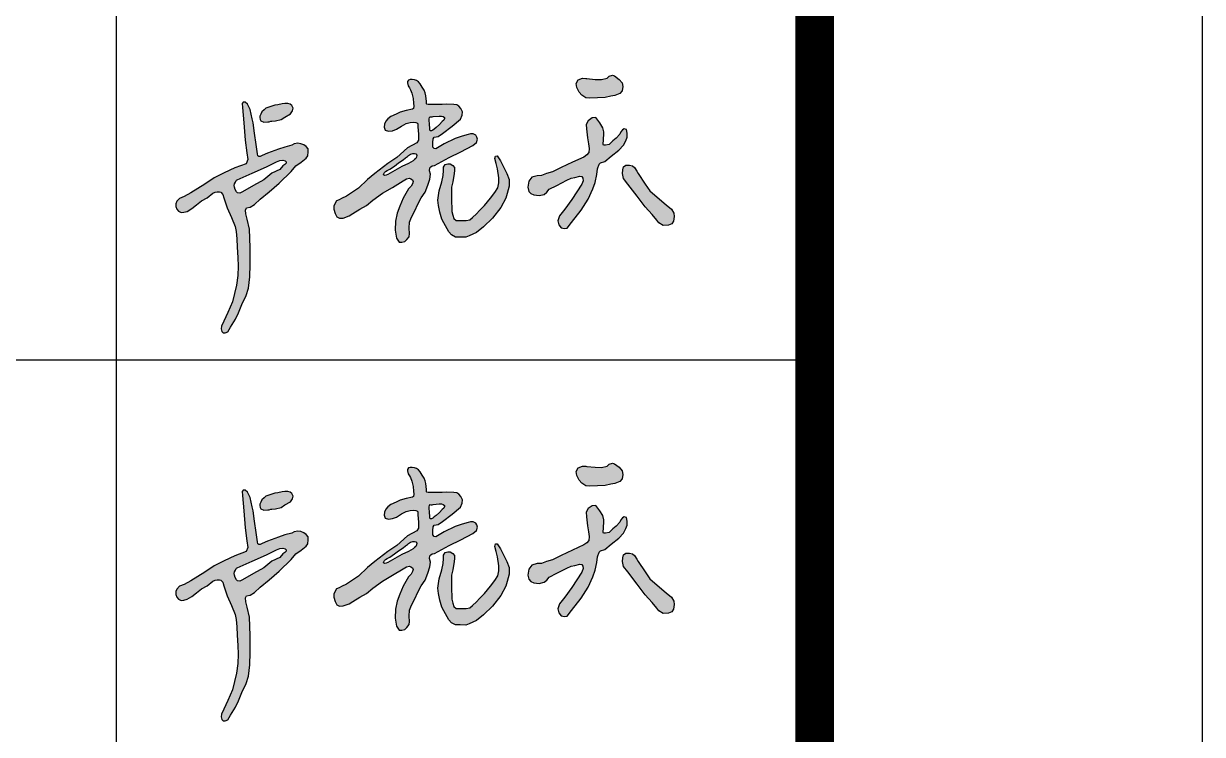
# Model space of a CAD drawing. Extents: x 8844666 to 9156203, y 1662182 to 2655606.
# Drawn here: x 9026963 to 9030003, y 1746193 to 1748025 of the extents above; entities that cross this region are included whole.
import ezdxf

# ---------------------------------------------------------------- set-up
doc = ezdxf.new("R2010")
doc.units = 0
doc.header["$LTSCALE"] = 1000
doc.header["$MEASUREMENT"] = 0
doc.layers.get('0').update_dxf_attribs({"linetype": 'CONTINUOUS'})
doc.layers.add('PP-PM-TK', color=7, linetype='CONTINUOUS')
doc.layers.add('PUB_TITLE', color=4, linetype='CONTINUOUS')

# ---------------------------------------------------------------- blocks, each defined once
blk = doc.blocks.new('A1-TK')
h = blk.add_hatch(color=7)
h.paths.add_polyline_path([(9150398.8, 1816114.6), (9150404.3, 1816122.2), (9150405.7, 1816129), (9150402.8, 1816135.9), (9150398, 1816139), (9150391.8, 1816141.3), (9150384.4, 1816140.8), (9150377.9, 1816139.9), (9150366.6, 1816137.7), (9150358.7, 1816136.3), (9150346, 1816132.4), (9150335, 1816128.5), (9150330.7, 1816124.7), (9150325.1, 1816119.4), (9150322.4, 1816113.8), (9150320, 1816108.4), (9150319.9, 1816105), (9150321.2, 1816099.8), (9150322.9, 1816096), (9150330.4, 1816092.8), (9150340.3, 1816093.8), (9150344.2, 1816094), (9150348.7, 1816095), (9150351, 1816095.1), (9150360.3, 1816096), (9150374.7, 1816099.9), (9150384.4, 1816106.1)], flags=17)
h.paths.add_polyline_path([(9150310.4, 1816035.3), (9150306.3, 1816064.3), (9150302.5, 1816090.9), (9150300.4, 1816101.6), (9150295, 1816125.2), (9150288.2, 1816139), (9150281.7, 1816144.7), (9150277.1, 1816144.7), (9150274.7, 1816141.1), (9150275, 1816130.7), (9150278.6, 1816091.3), (9150282, 1816046.8), (9150286.8, 1816013.4), (9150288.9, 1815996.3), (9150285.1, 1815985.8), (9150255.5, 1815975.2), (9150227.9, 1815962.2), (9150202.2, 1815949.2), (9150178.3, 1815932.8), (9150141.8, 1815910.3), (9150124.7, 1815901.5), (9150112.5, 1815896.5), (9150106, 1815889.5), (9150103.1, 1815882.7), (9150103.6, 1815875.4), (9150106.2, 1815868.4), (9150110.3, 1815863.6), (9150117.2, 1815860.2), (9150124.3, 1815860.7), (9150132.5, 1815863), (9150144.3, 1815869.9), (9150156.6, 1815880), (9150169.9, 1815889.8), (9150184.4, 1815897.7), (9150199, 1815909.6), (9150204.6, 1815912), (9150209.7, 1815913.6), (9150216.1, 1815913.6), (9150219.7, 1815912), (9150224.1, 1815906.8), (9150226.9, 1815897.9), (9150236, 1815871.6), (9150246.9, 1815846.9), (9150256.3, 1815823.8), (9150258.7, 1815810.8), (9150260.2, 1815791.7), (9150261.6, 1815770.6), (9150263.5, 1815744.1), (9150263.7, 1815721.9), (9150262.9, 1815697.8), (9150259.4, 1815673), (9150249.4, 1815629.5), (9150237.2, 1815602.6), (9150227.3, 1815580.2), (9150221.2, 1815567.1), (9150220.6, 1815559.9), (9150221.7, 1815553.5), (9150225.7, 1815549.6), (9150230.8, 1815550.1), (9150237, 1815552.6), (9150244.7, 1815564.7), (9150256.9, 1815585.2), (9150265.2, 1815601.4), (9150273.3, 1815622.9), (9150284.3, 1815645.8), (9150291.1, 1815665.2), (9150294.1, 1815693.8), (9150294.7, 1815725.9), (9150295.3, 1815770), (9150293.5, 1815816.7), (9150287, 1815842.9), (9150283.7, 1815856.7), (9150283.1, 1815866.4), (9150285.7, 1815871.7), (9150295.2, 1815874.1), (9150306, 1815880.6), (9150321.1, 1815894.3), (9150343.8, 1815913.3), (9150369.9, 1815935.6), (9150400.8, 1815965.4), (9150413.1, 1815979.9), (9150426.9, 1815989.6), (9150439.3, 1816000), (9150443.3, 1816006.4), (9150444.6, 1816016.4), (9150444.4, 1816024.1), (9150439.8, 1816029.8), (9150433.2, 1816034.3), (9150425.6, 1816037.4), (9150417.7, 1816038.3), (9150408.5, 1816036.9), (9150402, 1816033.7), (9150384.7, 1816028.8), (9150368.1, 1816023.2), (9150340, 1816013.2), (9150326, 1816006.7), (9150320.8, 1816004.4), (9150317.1, 1816004.6), (9150314.6, 1816006), (9150313.9, 1816011.3)])
h.paths.add_polyline_path([(9150321.9, 1815970.5), (9150338.5, 1815978.6), (9150350.5, 1815984.7), (9150362.8, 1815990.9), (9150371.3, 1815994.3), (9150379.3, 1815995.2), (9150385.4, 1815993.4), (9150387.5, 1815990.4), (9150387.9, 1815987.1), (9150384.4, 1815983.9), (9150379.3, 1815980), (9150371.5, 1815971.1), (9150350.8, 1815961.1), (9150330.3, 1815944.2), (9150303.8, 1815929.7), (9150275.3, 1815913.1), (9150268.1, 1815909.7), (9150262.6, 1815910.8), (9150259.8, 1815913.3), (9150256.4, 1815919.2), (9150254.4, 1815925.4), (9150254, 1815929.6), (9150255, 1815934), (9150257, 1815938.5), (9150258.5, 1815942.1), (9150259.5, 1815943.4), (9150261.1, 1815944.3), (9150300.4, 1815961.3)], flags=16)
h.paths.add_polyline_path([(9150842.1, 1816119.2), (9150838.3, 1816128.2), (9150833.1, 1816134.2), (9150827.6, 1816137.2), (9150820, 1816138.7), (9150802.2, 1816139.3), (9150789.9, 1816138.4), (9150769.8, 1816138.7), (9150758.4, 1816138.6), (9150753.9, 1816138.4), (9150750.6, 1816138.9), (9150749.6, 1816140), (9150749.3, 1816142.5), (9150749.3, 1816144.3), (9150749.3, 1816145.8), (9150748.1, 1816161.1), (9150745.9, 1816168.7), (9150743.5, 1816175.3), (9150738.4, 1816183.4), (9150733.2, 1816191.6), (9150728.7, 1816196.9), (9150724, 1816200), (9150718.7, 1816202), (9150712.3, 1816202.7), (9150707.4, 1816202.7), (9150703.3, 1816201.5), (9150700.8, 1816197.8), (9150700.3, 1816193.9), (9150702.5, 1816186.4), (9150705.5, 1816181.4), (9150708.2, 1816176.6), (9150711.7, 1816167.8), (9150715.2, 1816153.6), (9150716, 1816141.6), (9150716.8, 1816134.1), (9150716.1, 1816128.4), (9150713.4, 1816126), (9150696.9, 1816122.7), (9150681.7, 1816118.6), (9150671.4, 1816113.3), (9150658, 1816107.3), (9150650.1, 1816101.6), (9150645.2, 1816095.2), (9150641.7, 1816087.7), (9150640.2, 1816079.6), (9150642.7, 1816071.9), (9150652, 1816069.7), (9150662.1, 1816070.9), (9150672.1, 1816075.1), (9150685, 1816082.9), (9150697.5, 1816089.6), (9150707.5, 1816092), (9150716.2, 1816092.6), (9150722.1, 1816091.9), (9150726.1, 1816090.3), (9150726.9, 1816087.7), (9150727.4, 1816080.6), (9150728.7, 1816062), (9150729.4, 1816052.7), (9150729, 1816046.6), (9150724.9, 1816039.8), (9150700.7, 1816026.5), (9150673.5, 1816001.9), (9150649.6, 1815986.3), (9150616.1, 1815960.5), (9150597.8, 1815944.9), (9150574.3, 1815922.5), (9150543, 1815902.3), (9150530.3, 1815896), (9150524.8, 1815892.8), (9150518, 1815890.2), (9150511, 1815876.9), (9150510.8, 1815868.5), (9150514.3, 1815857), (9150518.7, 1815848.9), (9150525.3, 1815845.4), (9150534.9, 1815845.8), (9150550.3, 1815851), (9150559.3, 1815857.6), (9150578.1, 1815868.5), (9150594.8, 1815878.1), (9150611.7, 1815892), (9150636.1, 1815909.7), (9150661.8, 1815924.8), (9150689.5, 1815941.9), (9150697.7, 1815947), (9150705.4, 1815948.4), (9150709.4, 1815947.1), (9150713.5, 1815944), (9150715.1, 1815939.5), (9150713.7, 1815934.3), (9150710.1, 1815927.9), (9150703.5, 1815921.1), (9150689.9, 1815897.2), (9150681.3, 1815876.6), (9150674.1, 1815858), (9150670, 1815837.7), (9150668.6, 1815814.1), (9150672.1, 1815793.5), (9150678.9, 1815783.8), (9150686.3, 1815783.3), (9150694.2, 1815785.4), (9150698.7, 1815790.3), (9150705.3, 1815797.7), (9150705.4, 1815806), (9150705.3, 1815819.2), (9150706.1, 1815835), (9150711.2, 1815848.1), (9150719.3, 1815864.5), (9150727.1, 1815881.1), (9150736.2, 1815897.7), (9150746.3, 1815912.6), (9150753.3, 1815930.3), (9150758.2, 1815946.3), (9150759.8, 1815958.9), (9150757.5, 1815967.8), (9150758, 1815975.1), (9150760.7, 1815977.6), (9150764.2, 1815980.1), (9150770.3, 1815981), (9150807.9, 1816001.6), (9150838.3, 1816016.6), (9150869.2, 1816032.5), (9150878.4, 1816040.2), (9150881.3, 1816048.9), (9150879.5, 1816054.6), (9150877.2, 1816059.2), (9150870.1, 1816062.6), (9150863, 1816062.6), (9150856.8, 1816061.4), (9150841.4, 1816056.8), (9150823.8, 1816050.9), (9150794.9, 1816036.8), (9150773.7, 1816023.9), (9150769.2, 1816024.9), (9150765.7, 1816028.8), (9150766.3, 1816040.6), (9150767, 1816050.2), (9150769.8, 1816053.9), (9150780.1, 1816056.1), (9150790.7, 1816063.4), (9150816, 1816082.2), (9150837.4, 1816100.3), (9150841.8, 1816110.6)])
h.paths.add_polyline_path([(9150757.6, 1816104.9), (9150759.3, 1816107), (9150761.9, 1816106.9), (9150764.5, 1816106.9), (9150766.7, 1816107.1), (9150782.1, 1816108.7), (9150788.6, 1816108.7), (9150792.6, 1816107.6), (9150795.7, 1816105), (9150796, 1816102.3), (9150794.3, 1816098.1), (9150789.7, 1816094.9), (9150782.8, 1816086.8), (9150774.2, 1816079.2), (9150769.8, 1816075.2), (9150766, 1816071.8), (9150762.6, 1816070.6), (9150759.3, 1816070.4), (9150758.5, 1816072.5), (9150758, 1816075.8), (9150757.3, 1816088.6), (9150756.6, 1816097.2), (9150756.9, 1816101.2)], flags=16)
h.paths.add_polyline_path([(9150718.5, 1816012.1), (9150721.9, 1816011.5), (9150724.5, 1816007.8), (9150724.2, 1816003), (9150722.1, 1815998.8), (9150719, 1815996.3), (9150715.1, 1815992.9), (9150703.4, 1815986.3), (9150686.4, 1815978.3), (9150674.4, 1815971.5), (9150662.1, 1815964.7), (9150650.1, 1815957.9), (9150645.9, 1815955.9), (9150641.6, 1815955.1), (9150639.1, 1815956.9), (9150639.5, 1815959.5), (9150641.4, 1815963.1), (9150643.6, 1815965.7), (9150648.6, 1815968.4), (9150655.1, 1815971.9), (9150667.1, 1815979.8), (9150677.8, 1815988.3), (9150689.3, 1815995.8), (9150695.8, 1816000.6), (9150700.8, 1816004.4), (9150703.4, 1816006.7), (9150708.3, 1816010.2), (9150714.3, 1816012.3)], flags=16)
h.paths.add_polyline_path([(9150815.4, 1815874.1), (9150814.2, 1815885.5), (9150814.1, 1815898.4), (9150813.7, 1815913.2), (9150814, 1815925.3), (9150817.2, 1815939.1), (9150821.3, 1815960.2), (9150822, 1815968), (9150822, 1815976), (9150817.6, 1815981.4), (9150810.5, 1815985.2), (9150808, 1815985.2), (9150804.6, 1815985.3), (9150797.5, 1815983.4), (9150793.8, 1815977.2), (9150793.3, 1815968.1), (9150792.7, 1815955.2), (9150789.6, 1815938.9), (9150782.5, 1815916.2), (9150779.2, 1815891.6), (9150780.3, 1815877.9), (9150784, 1815860.7), (9150789.6, 1815842.9), (9150794.7, 1815833.4), (9150807.6, 1815809.9), (9150813.7, 1815802.4), (9150824.7, 1815796.8), (9150836.3, 1815796.8), (9150850.7, 1815796.4), (9150860.1, 1815800.2), (9150878.3, 1815808.4), (9150896.8, 1815823), (9150919.7, 1815845.2), (9150941.2, 1815873), (9150954.6, 1815897.2), (9150957.8, 1815908.8), (9150962.6, 1815928.1), (9150962.9, 1815945.3), (9150957.2, 1815960.1), (9150945.4, 1815982.9), (9150940.7, 1815993.3), (9150932.1, 1816006.2), (9150927.2, 1816005.6), (9150926.2, 1815999.1), (9150929.7, 1815985.9), (9150932.6, 1815972.9), (9150936.4, 1815949.3), (9150936.5, 1815936.1), (9150933.5, 1815923.6), (9150926.1, 1815911.7), (9150914.6, 1815897.2), (9150899.6, 1815878.3), (9150886.1, 1815865), (9150878.2, 1815856.3), (9150868.2, 1815847), (9150861.4, 1815841.1), (9150851.7, 1815839.4), (9150835.1, 1815839.1), (9150826.1, 1815839.1), (9150820.4, 1815844.3), (9150817.5, 1815852.8), (9150815.4, 1815863)])
h.paths.add_polyline_path([(9151194.8, 1815984.8), (9151198.6, 1815987.8), (9151209.3, 1815991.3), (9151226.2, 1816005.1), (9151245.7, 1816020.9), (9151257.8, 1816033.6), (9151263.9, 1816045.1), (9151266.7, 1816054.2), (9151267.2, 1816064.3), (9151265.2, 1816074.2), (9151259.7, 1816075.5), (9151255.2, 1816072.9), (9151250.6, 1816067.9), (9151248.1, 1816061.7), (9151238.8, 1816051.9), (9151230.4, 1816044.4), (9151220.5, 1816035.5), (9151211.5, 1816033.2), (9151205.9, 1816033.8), (9151204.8, 1816035.9), (9151205.5, 1816041.2), (9151206, 1816043.3), (9151206.6, 1816067.8), (9151204, 1816078.6), (9151196.9, 1816091.3), (9151186.3, 1816104.5), (9151176.5, 1816103.9), (9151166.3, 1816096.7), (9151161.4, 1816087.2), (9151162.4, 1816075.6), (9151165.1, 1816052.2), (9151167.6, 1816036.8), (9151168.7, 1816024.9), (9151168.1, 1816014.8), (9151163.5, 1816008.9), (9151155.6, 1816003), (9151126.2, 1815989.9), (9151097, 1815976), (9151074.5, 1815964.8), (9151059.4, 1815960.1), (9151046, 1815955.5), (9151035, 1815954.9), (9151021.3, 1815950.8), (9151013.4, 1815941.1), (9151010.8, 1815925.5), (9151013.4, 1815914.5), (9151019, 1815908.8), (9151026, 1815905.5), (9151040.6, 1815904), (9151053.1, 1815906.8), (9151060.1, 1815912.2), (9151065.7, 1815919.9), (9151085.7, 1815930), (9151111.3, 1815943.6), (9151122.6, 1815948.6), (9151131.9, 1815950), (9151145, 1815953.4), (9151149.8, 1815952.7), (9151152.9, 1815948.3), (9151153.3, 1815942), (9151150.3, 1815933.2), (9151124.2, 1815893.8), (9151106.7, 1815868.8), (9151092.2, 1815851.4), (9151088.3, 1815838.1), (9151091.1, 1815828.2), (9151096.6, 1815820.7), (9151105.7, 1815818.4), (9151112.5, 1815819.7), (9151123.5, 1815833.9), (9151148.8, 1815865.6), (9151166.5, 1815894.7), (9151178.2, 1815920.7), (9151184.8, 1815937.7), (9151188.6, 1815957.7), (9151191, 1815972.2)])
h.paths.add_polyline_path([(9151255.5, 1816184.8), (9151253.8, 1816194.5), (9151246.6, 1816203.2), (9151234.5, 1816211.9), (9151229.6, 1816213.9), (9151220.7, 1816211.3), (9151215.3, 1816206.3), (9151200.8, 1816203), (9151184.2, 1816203.2), (9151163.3, 1816205.4), (9151160.3, 1816205.8), (9151151.7, 1816206.3), (9151140.9, 1816201.9), (9151135.5, 1816192.4), (9151136.9, 1816182.1), (9151143.4, 1816169.9), (9151150, 1816162.4), (9151160.6, 1816155.8), (9151171.1, 1816154.7), (9151190.2, 1816155.4), (9151210.1, 1816156.4), (9151224.6, 1816160.1), (9151235.6, 1816161.6), (9151247.8, 1816167), (9151254.2, 1816173.6)])
h.paths.add_polyline_path([(9151313.9, 1815933.4), (9151295.5, 1815960.6), (9151291.8, 1815966.4), (9151286.1, 1815976), (9151281.2, 1815980.3), (9151273.3, 1815982.1), (9151263.3, 1815981.9), (9151257.2, 1815977.3), (9151255.7, 1815969.9), (9151255, 1815960.6), (9151257.3, 1815947.8), (9151268.9, 1815933.4), (9151293.1, 1815901.9), (9151313.7, 1815874.4), (9151331.2, 1815854.7), (9151343.9, 1815840.4), (9151349, 1815833.1), (9151360.3, 1815826.7), (9151373.3, 1815827.6), (9151382.2, 1815831.1), (9151386.3, 1815837.4), (9151388.5, 1815849.5), (9151387, 1815858.2), (9151381.5, 1815868.9), (9151367.5, 1815879.6), (9151350.4, 1815894.3), (9151325.9, 1815915.8)])
h = blk.add_hatch(color=7)
h.paths.add_polyline_path([(9150398.8, 1815114.6), (9150404.3, 1815122.2), (9150405.7, 1815129), (9150402.8, 1815135.9), (9150398, 1815139), (9150391.8, 1815141.3), (9150384.4, 1815140.8), (9150377.9, 1815139.9), (9150366.6, 1815137.7), (9150358.7, 1815136.3), (9150346, 1815132.4), (9150335, 1815128.5), (9150330.7, 1815124.7), (9150325.1, 1815119.4), (9150322.4, 1815113.8), (9150320, 1815108.4), (9150319.9, 1815105), (9150321.2, 1815099.8), (9150322.9, 1815096), (9150330.4, 1815092.8), (9150340.3, 1815093.8), (9150344.2, 1815094), (9150348.7, 1815095), (9150351, 1815095.1), (9150360.3, 1815096), (9150374.7, 1815099.9), (9150384.4, 1815106.1)], flags=17)
h.paths.add_polyline_path([(9150310.4, 1815035.3), (9150306.3, 1815064.3), (9150302.5, 1815090.9), (9150300.4, 1815101.6), (9150295, 1815125.2), (9150288.2, 1815139), (9150281.7, 1815144.7), (9150277.1, 1815144.7), (9150274.7, 1815141.1), (9150275, 1815130.7), (9150278.6, 1815091.3), (9150282, 1815046.8), (9150286.8, 1815013.4), (9150288.9, 1814996.3), (9150285.1, 1814985.8), (9150255.5, 1814975.2), (9150227.9, 1814962.2), (9150202.2, 1814949.2), (9150178.3, 1814932.8), (9150141.8, 1814910.3), (9150124.7, 1814901.5), (9150112.5, 1814896.5), (9150106, 1814889.5), (9150103.1, 1814882.7), (9150103.6, 1814875.4), (9150106.2, 1814868.4), (9150110.3, 1814863.6), (9150117.2, 1814860.2), (9150124.3, 1814860.7), (9150132.5, 1814863), (9150144.3, 1814869.9), (9150156.6, 1814880), (9150169.9, 1814889.8), (9150184.4, 1814897.7), (9150199, 1814909.6), (9150204.6, 1814912), (9150209.7, 1814913.6), (9150216.1, 1814913.6), (9150219.7, 1814912), (9150224.1, 1814906.8), (9150226.9, 1814897.9), (9150236, 1814871.6), (9150246.9, 1814846.9), (9150256.3, 1814823.8), (9150258.7, 1814810.8), (9150260.2, 1814791.7), (9150261.6, 1814770.6), (9150263.5, 1814744.1), (9150263.7, 1814721.9), (9150262.9, 1814697.8), (9150259.4, 1814673), (9150249.4, 1814629.5), (9150237.2, 1814602.6), (9150227.3, 1814580.2), (9150221.2, 1814567.1), (9150220.6, 1814559.9), (9150221.7, 1814553.5), (9150225.7, 1814549.6), (9150230.8, 1814550.1), (9150237, 1814552.6), (9150244.7, 1814564.7), (9150256.9, 1814585.2), (9150265.2, 1814601.4), (9150273.3, 1814622.9), (9150284.3, 1814645.8), (9150291.1, 1814665.2), (9150294.1, 1814693.8), (9150294.7, 1814725.9), (9150295.3, 1814770), (9150293.5, 1814816.7), (9150287, 1814842.9), (9150283.7, 1814856.7), (9150283.1, 1814866.4), (9150285.7, 1814871.7), (9150295.2, 1814874.1), (9150306, 1814880.6), (9150321.1, 1814894.3), (9150343.8, 1814913.3), (9150369.9, 1814935.6), (9150400.8, 1814965.4), (9150413.1, 1814979.9), (9150426.9, 1814989.6), (9150439.3, 1815000), (9150443.3, 1815006.4), (9150444.6, 1815016.4), (9150444.4, 1815024.1), (9150439.8, 1815029.8), (9150433.2, 1815034.3), (9150425.6, 1815037.4), (9150417.7, 1815038.3), (9150408.5, 1815036.9), (9150402, 1815033.7), (9150384.7, 1815028.8), (9150368.1, 1815023.2), (9150340, 1815013.2), (9150326, 1815006.7), (9150320.8, 1815004.4), (9150317.1, 1815004.6), (9150314.6, 1815006), (9150313.9, 1815011.3)])
h.paths.add_polyline_path([(9150321.9, 1814970.5), (9150338.5, 1814978.6), (9150350.5, 1814984.7), (9150362.8, 1814990.9), (9150371.3, 1814994.3), (9150379.3, 1814995.2), (9150385.4, 1814993.4), (9150387.5, 1814990.4), (9150387.9, 1814987.1), (9150384.4, 1814983.9), (9150379.3, 1814980), (9150371.5, 1814971.1), (9150350.8, 1814961.1), (9150330.3, 1814944.2), (9150303.8, 1814929.7), (9150275.3, 1814913.1), (9150268.1, 1814909.7), (9150262.6, 1814910.8), (9150259.8, 1814913.3), (9150256.4, 1814919.2), (9150254.4, 1814925.4), (9150254, 1814929.6), (9150255, 1814934), (9150257, 1814938.5), (9150258.5, 1814942.1), (9150259.5, 1814943.4), (9150261.1, 1814944.3), (9150300.4, 1814961.3)], flags=16)
h.paths.add_polyline_path([(9150842.1, 1815119.2), (9150838.3, 1815128.2), (9150833.1, 1815134.2), (9150827.6, 1815137.2), (9150820, 1815138.7), (9150802.2, 1815139.3), (9150789.9, 1815138.4), (9150769.8, 1815138.7), (9150758.4, 1815138.6), (9150753.9, 1815138.4), (9150750.6, 1815138.9), (9150749.6, 1815140), (9150749.3, 1815142.5), (9150749.3, 1815144.3), (9150749.3, 1815145.8), (9150748.1, 1815161.1), (9150745.9, 1815168.7), (9150743.5, 1815175.3), (9150738.4, 1815183.4), (9150733.2, 1815191.6), (9150728.7, 1815196.9), (9150724, 1815200), (9150718.7, 1815202), (9150712.3, 1815202.7), (9150707.4, 1815202.7), (9150703.3, 1815201.5), (9150700.8, 1815197.8), (9150700.3, 1815193.9), (9150702.5, 1815186.4), (9150705.5, 1815181.4), (9150708.2, 1815176.6), (9150711.7, 1815167.8), (9150715.2, 1815153.6), (9150716, 1815141.6), (9150716.8, 1815134.1), (9150716.1, 1815128.4), (9150713.4, 1815126), (9150696.9, 1815122.7), (9150681.7, 1815118.6), (9150671.4, 1815113.3), (9150658, 1815107.3), (9150650.1, 1815101.6), (9150645.2, 1815095.2), (9150641.7, 1815087.7), (9150640.2, 1815079.6), (9150642.7, 1815071.9), (9150652, 1815069.7), (9150662.1, 1815070.9), (9150672.1, 1815075.1), (9150685, 1815082.9), (9150697.5, 1815089.6), (9150707.5, 1815092), (9150716.2, 1815092.6), (9150722.1, 1815091.9), (9150726.1, 1815090.3), (9150726.9, 1815087.7), (9150727.4, 1815080.6), (9150728.7, 1815062), (9150729.4, 1815052.7), (9150729, 1815046.6), (9150724.9, 1815039.8), (9150700.7, 1815026.5), (9150673.5, 1815001.9), (9150649.6, 1814986.3), (9150616.1, 1814960.5), (9150597.8, 1814944.9), (9150574.3, 1814922.5), (9150543, 1814902.3), (9150530.3, 1814896), (9150524.8, 1814892.8), (9150518, 1814890.2), (9150511, 1814876.9), (9150510.8, 1814868.5), (9150514.3, 1814857), (9150518.7, 1814848.9), (9150525.3, 1814845.4), (9150534.9, 1814845.8), (9150550.3, 1814851), (9150559.3, 1814857.6), (9150578.1, 1814868.5), (9150594.8, 1814878.1), (9150611.7, 1814892), (9150636.1, 1814909.7), (9150661.8, 1814924.8), (9150689.5, 1814941.9), (9150697.7, 1814947), (9150705.4, 1814948.4), (9150709.4, 1814947.1), (9150713.5, 1814944), (9150715.1, 1814939.5), (9150713.7, 1814934.3), (9150710.1, 1814927.9), (9150703.5, 1814921.1), (9150689.9, 1814897.2), (9150681.3, 1814876.6), (9150674.1, 1814858), (9150670, 1814837.7), (9150668.6, 1814814.1), (9150672.1, 1814793.5), (9150678.9, 1814783.8), (9150686.3, 1814783.3), (9150694.2, 1814785.4), (9150698.7, 1814790.3), (9150705.3, 1814797.7), (9150705.4, 1814806), (9150705.3, 1814819.2), (9150706.1, 1814835), (9150711.2, 1814848.1), (9150719.3, 1814864.5), (9150727.1, 1814881.1), (9150736.2, 1814897.7), (9150746.3, 1814912.6), (9150753.3, 1814930.3), (9150758.2, 1814946.3), (9150759.8, 1814958.9), (9150757.5, 1814967.8), (9150758, 1814975.1), (9150760.7, 1814977.6), (9150764.2, 1814980.1), (9150770.3, 1814981), (9150807.9, 1815001.6), (9150838.3, 1815016.6), (9150869.2, 1815032.5), (9150878.4, 1815040.2), (9150881.3, 1815048.9), (9150879.5, 1815054.6), (9150877.2, 1815059.2), (9150870.1, 1815062.6), (9150863, 1815062.6), (9150856.8, 1815061.4), (9150841.4, 1815056.8), (9150823.8, 1815050.9), (9150794.9, 1815036.8), (9150773.7, 1815023.9), (9150769.2, 1815024.9), (9150765.7, 1815028.8), (9150766.3, 1815040.6), (9150767, 1815050.2), (9150769.8, 1815053.9), (9150780.1, 1815056.1), (9150790.7, 1815063.4), (9150816, 1815082.2), (9150837.4, 1815100.3), (9150841.8, 1815110.6)])
h.paths.add_polyline_path([(9150757.6, 1815104.9), (9150759.3, 1815107), (9150761.9, 1815106.9), (9150764.5, 1815106.9), (9150766.7, 1815107.1), (9150782.1, 1815108.7), (9150788.6, 1815108.7), (9150792.6, 1815107.6), (9150795.7, 1815105), (9150796, 1815102.3), (9150794.3, 1815098.1), (9150789.7, 1815094.9), (9150782.8, 1815086.8), (9150774.2, 1815079.2), (9150769.8, 1815075.2), (9150766, 1815071.8), (9150762.6, 1815070.6), (9150759.3, 1815070.4), (9150758.5, 1815072.5), (9150758, 1815075.8), (9150757.3, 1815088.6), (9150756.6, 1815097.2), (9150756.9, 1815101.2)], flags=16)
h.paths.add_polyline_path([(9150718.5, 1815012.1), (9150721.9, 1815011.5), (9150724.5, 1815007.8), (9150724.2, 1815003), (9150722.1, 1814998.8), (9150719, 1814996.3), (9150715.1, 1814992.9), (9150703.4, 1814986.3), (9150686.4, 1814978.3), (9150674.4, 1814971.5), (9150662.1, 1814964.7), (9150650.1, 1814957.9), (9150645.9, 1814955.9), (9150641.6, 1814955.1), (9150639.1, 1814956.9), (9150639.5, 1814959.5), (9150641.4, 1814963.1), (9150643.6, 1814965.7), (9150648.6, 1814968.4), (9150655.1, 1814971.9), (9150667.1, 1814979.8), (9150677.8, 1814988.3), (9150689.3, 1814995.8), (9150695.8, 1815000.6), (9150700.8, 1815004.4), (9150703.4, 1815006.7), (9150708.3, 1815010.2), (9150714.3, 1815012.3)], flags=16)
h.paths.add_polyline_path([(9150815.4, 1814874.1), (9150814.2, 1814885.5), (9150814.1, 1814898.4), (9150813.7, 1814913.2), (9150814, 1814925.3), (9150817.2, 1814939.1), (9150821.3, 1814960.2), (9150822, 1814968), (9150822, 1814976), (9150817.6, 1814981.4), (9150810.5, 1814985.2), (9150808, 1814985.2), (9150804.6, 1814985.3), (9150797.5, 1814983.4), (9150793.8, 1814977.2), (9150793.3, 1814968.1), (9150792.7, 1814955.2), (9150789.6, 1814938.9), (9150782.5, 1814916.2), (9150779.2, 1814891.6), (9150780.3, 1814877.9), (9150784, 1814860.7), (9150789.6, 1814842.9), (9150794.7, 1814833.4), (9150807.6, 1814809.9), (9150813.7, 1814802.4), (9150824.7, 1814796.8), (9150836.3, 1814796.8), (9150850.7, 1814796.4), (9150860.1, 1814800.2), (9150878.3, 1814808.4), (9150896.8, 1814823), (9150919.7, 1814845.2), (9150941.2, 1814873), (9150954.6, 1814897.2), (9150957.8, 1814908.8), (9150962.6, 1814928.1), (9150962.9, 1814945.3), (9150957.2, 1814960.1), (9150945.4, 1814982.9), (9150940.7, 1814993.3), (9150932.1, 1815006.2), (9150927.2, 1815005.6), (9150926.2, 1814999.1), (9150929.7, 1814985.9), (9150932.6, 1814972.9), (9150936.4, 1814949.3), (9150936.5, 1814936.1), (9150933.5, 1814923.6), (9150926.1, 1814911.7), (9150914.6, 1814897.2), (9150899.6, 1814878.3), (9150886.1, 1814865), (9150878.2, 1814856.3), (9150868.2, 1814847), (9150861.4, 1814841.1), (9150851.7, 1814839.4), (9150835.1, 1814839.1), (9150826.1, 1814839.1), (9150820.4, 1814844.3), (9150817.5, 1814852.8), (9150815.4, 1814863)])
h.paths.add_polyline_path([(9151194.8, 1814984.8), (9151198.6, 1814987.8), (9151209.3, 1814991.3), (9151226.2, 1815005.1), (9151245.7, 1815020.9), (9151257.8, 1815033.6), (9151263.9, 1815045.1), (9151266.7, 1815054.2), (9151267.2, 1815064.3), (9151265.2, 1815074.2), (9151259.7, 1815075.5), (9151255.2, 1815072.9), (9151250.6, 1815067.9), (9151248.1, 1815061.7), (9151238.8, 1815051.9), (9151230.4, 1815044.4), (9151220.5, 1815035.5), (9151211.5, 1815033.2), (9151205.9, 1815033.8), (9151204.8, 1815035.9), (9151205.5, 1815041.2), (9151206, 1815043.3), (9151206.6, 1815067.8), (9151204, 1815078.6), (9151196.9, 1815091.3), (9151186.3, 1815104.5), (9151176.5, 1815103.9), (9151166.3, 1815096.7), (9151161.4, 1815087.2), (9151162.4, 1815075.6), (9151165.1, 1815052.2), (9151167.6, 1815036.8), (9151168.7, 1815024.9), (9151168.1, 1815014.8), (9151163.5, 1815008.9), (9151155.6, 1815003), (9151126.2, 1814989.9), (9151097, 1814976), (9151074.5, 1814964.8), (9151059.4, 1814960.1), (9151046, 1814955.5), (9151035, 1814954.9), (9151021.3, 1814950.8), (9151013.4, 1814941.1), (9151010.8, 1814925.5), (9151013.4, 1814914.5), (9151019, 1814908.8), (9151026, 1814905.5), (9151040.6, 1814904), (9151053.1, 1814906.8), (9151060.1, 1814912.2), (9151065.7, 1814919.9), (9151085.7, 1814930), (9151111.3, 1814943.6), (9151122.6, 1814948.6), (9151131.9, 1814950), (9151145, 1814953.4), (9151149.8, 1814952.7), (9151152.9, 1814948.3), (9151153.3, 1814942), (9151150.3, 1814933.2), (9151124.2, 1814893.8), (9151106.7, 1814868.8), (9151092.2, 1814851.4), (9151088.3, 1814838.1), (9151091.1, 1814828.2), (9151096.6, 1814820.7), (9151105.7, 1814818.4), (9151112.5, 1814819.7), (9151123.5, 1814833.9), (9151148.8, 1814865.6), (9151166.5, 1814894.7), (9151178.2, 1814920.7), (9151184.8, 1814937.7), (9151188.6, 1814957.7), (9151191, 1814972.2)])
h.paths.add_polyline_path([(9151255.5, 1815184.8), (9151253.8, 1815194.5), (9151246.6, 1815203.2), (9151234.5, 1815211.9), (9151229.6, 1815213.9), (9151220.7, 1815211.3), (9151215.3, 1815206.3), (9151200.8, 1815203), (9151184.2, 1815203.2), (9151163.3, 1815205.4), (9151160.3, 1815205.8), (9151151.7, 1815206.3), (9151140.9, 1815201.9), (9151135.5, 1815192.4), (9151136.9, 1815182.1), (9151143.4, 1815169.9), (9151150, 1815162.4), (9151160.6, 1815155.8), (9151171.1, 1815154.7), (9151190.2, 1815155.4), (9151210.1, 1815156.4), (9151224.6, 1815160.1), (9151235.6, 1815161.6), (9151247.8, 1815167), (9151254.2, 1815173.6)])
h.paths.add_polyline_path([(9151313.9, 1814933.4), (9151295.5, 1814960.6), (9151291.8, 1814966.4), (9151286.1, 1814976), (9151281.2, 1814980.3), (9151273.3, 1814982.1), (9151263.3, 1814981.9), (9151257.2, 1814977.3), (9151255.7, 1814969.9), (9151255, 1814960.6), (9151257.3, 1814947.8), (9151268.9, 1814933.4), (9151293.1, 1814901.9), (9151313.7, 1814874.4), (9151331.2, 1814854.7), (9151343.9, 1814840.4), (9151349, 1814833.1), (9151360.3, 1814826.7), (9151373.3, 1814827.6), (9151382.2, 1814831.1), (9151386.3, 1814837.4), (9151388.5, 1814849.5), (9151387, 1814858.2), (9151381.5, 1814868.9), (9151367.5, 1814879.6), (9151350.4, 1814894.3), (9151325.9, 1814915.8)])
for points in [[(9150749.3, 1816145.8), (9150748.1, 1816161.1), (9150745.9, 1816168.7), (9150743.5, 1816175.3), (9150738.4, 1816183.4), (9150733.2, 1816191.6), (9150728.7, 1816196.9), (9150724, 1816200), (9150718.7, 1816202), (9150712.3, 1816202.7), (9150707.4, 1816202.7), (9150703.3, 1816201.5), (9150700.8, 1816197.8), (9150700.3, 1816193.9), (9150702.5, 1816186.4), (9150705.5, 1816181.4), (9150708.2, 1816176.6), (9150711.7, 1816167.8), (9150715.2, 1816153.6), (9150716, 1816141.6), (9150716.8, 1816134.1), (9150716.1, 1816128.4), (9150713.4, 1816126), (9150696.9, 1816122.7), (9150681.7, 1816118.6), (9150671.4, 1816113.3), (9150658, 1816107.3), (9150650.1, 1816101.6), (9150645.2, 1816095.2), (9150641.7, 1816087.7), (9150640.2, 1816079.6), (9150642.7, 1816071.9), (9150652, 1816069.7), (9150662.1, 1816070.9), (9150672.1, 1816075.1), (9150685, 1816082.9), (9150697.5, 1816089.6), (9150707.5, 1816092), (9150716.2, 1816092.6), (9150722.1, 1816091.9), (9150726.1, 1816090.3), (9150726.9, 1816087.7), (9150727.4, 1816080.6), (9150728.7, 1816062), (9150729.4, 1816052.7), (9150729, 1816046.6), (9150724.9, 1816039.8), (9150700.7, 1816026.5), (9150673.5, 1816001.9), (9150649.6, 1815986.3), (9150616.1, 1815960.5), (9150597.8, 1815944.9), (9150574.3, 1815922.5), (9150543, 1815902.3), (9150530.3, 1815896), (9150524.8, 1815892.8), (9150518, 1815890.2), (9150511, 1815876.9), (9150510.8, 1815868.5), (9150514.3, 1815857), (9150518.7, 1815848.9), (9150525.3, 1815845.4), (9150534.9, 1815845.8), (9150550.3, 1815851), (9150559.3, 1815857.6), (9150578.1, 1815868.5), (9150594.8, 1815878.1), (9150611.7, 1815892), (9150636.1, 1815909.7), (9150661.8, 1815924.8), (9150689.5, 1815941.9), (9150697.7, 1815947), (9150705.4, 1815948.4), (9150709.4, 1815947.1), (9150713.5, 1815944), (9150715.1, 1815939.5), (9150713.7, 1815934.3), (9150710.1, 1815927.9), (9150703.5, 1815921.1), (9150689.9, 1815897.2), (9150681.3, 1815876.6), (9150674.1, 1815858), (9150670, 1815837.7), (9150668.6, 1815814.1), (9150672.1, 1815793.5), (9150678.9, 1815783.8), (9150686.3, 1815783.3), (9150694.2, 1815785.4), (9150698.7, 1815790.3), (9150705.3, 1815797.7), (9150705.4, 1815806), (9150705.3, 1815819.2), (9150706.1, 1815835), (9150711.2, 1815848.1), (9150719.3, 1815864.5), (9150727.1, 1815881.1), (9150736.2, 1815897.7), (9150746.3, 1815912.6), (9150753.3, 1815930.3), (9150758.2, 1815946.3), (9150759.8, 1815958.9), (9150757.5, 1815967.8), (9150758, 1815975.1), (9150760.7, 1815977.6), (9150764.2, 1815980.1), (9150770.3, 1815981), (9150807.9, 1816001.6), (9150838.3, 1816016.6), (9150869.2, 1816032.5), (9150878.4, 1816040.2), (9150881.3, 1816048.9), (9150879.5, 1816054.6), (9150877.2, 1816059.2), (9150870.1, 1816062.6), (9150863, 1816062.6), (9150856.8, 1816061.4), (9150841.4, 1816056.8), (9150823.8, 1816050.9), (9150794.9, 1816036.8), (9150773.7, 1816023.9), (9150769.2, 1816024.9), (9150765.7, 1816028.8), (9150766.3, 1816040.6), (9150767, 1816050.2), (9150769.8, 1816053.9), (9150780.1, 1816056.1), (9150790.7, 1816063.4), (9150816, 1816082.2), (9150837.4, 1816100.3), (9150841.8, 1816110.6), (9150842.1, 1816119.2), (9150838.3, 1816128.2), (9150833.1, 1816134.2), (9150827.6, 1816137.2), (9150820, 1816138.7), (9150802.2, 1816139.3), (9150789.9, 1816138.4), (9150769.8, 1816138.7), (9150758.4, 1816138.6), (9150753.9, 1816138.4), (9150750.6, 1816138.9), (9150749.6, 1816140), (9150749.3, 1816142.5), (9150749.3, 1816144.3)], [(9151163.3, 1816205.4), (9151184.2, 1816203.2), (9151200.8, 1816203), (9151215.3, 1816206.3), (9151220.7, 1816211.3), (9151229.6, 1816213.9), (9151234.5, 1816211.9), (9151246.6, 1816203.2), (9151253.8, 1816194.5), (9151255.5, 1816184.8), (9151254.2, 1816173.6), (9151247.8, 1816167), (9151235.6, 1816161.6), (9151224.6, 1816160.1), (9151210.1, 1816156.4), (9151190.2, 1816155.4), (9151171.1, 1816154.7), (9151160.6, 1816155.8), (9151150, 1816162.4), (9151143.4, 1816169.9), (9151136.9, 1816182.1), (9151135.5, 1816192.4), (9151140.9, 1816201.9), (9151151.7, 1816206.3), (9151160.3, 1816205.8)], [(9150351, 1816095.1), (9150360.3, 1816096), (9150374.7, 1816099.9), (9150384.4, 1816106.1), (9150398.8, 1816114.6), (9150404.3, 1816122.2), (9150405.7, 1816129), (9150402.8, 1816135.9), (9150398, 1816139), (9150391.8, 1816141.3), (9150384.4, 1816140.8), (9150377.9, 1816139.9), (9150366.6, 1816137.7), (9150358.7, 1816136.3), (9150346, 1816132.4), (9150335, 1816128.5), (9150330.7, 1816124.7), (9150325.1, 1816119.4), (9150322.4, 1816113.8), (9150320, 1816108.4), (9150319.9, 1816105), (9150321.2, 1816099.8), (9150322.9, 1816096), (9150330.4, 1816092.8), (9150340.3, 1816093.8), (9150344.2, 1816094), (9150348.7, 1816095)], [(9150766.7, 1816107.1), (9150782.1, 1816108.7), (9150788.6, 1816108.7), (9150792.6, 1816107.6), (9150795.7, 1816105), (9150796, 1816102.3), (9150794.3, 1816098.1), (9150789.7, 1816094.9), (9150782.8, 1816086.8), (9150774.2, 1816079.2), (9150769.8, 1816075.2), (9150766, 1816071.8), (9150762.6, 1816070.6), (9150759.3, 1816070.4), (9150758.5, 1816072.5), (9150758, 1816075.8), (9150757.3, 1816088.6), (9150756.6, 1816097.2), (9150756.9, 1816101.2), (9150757.6, 1816104.9), (9150759.3, 1816107), (9150761.9, 1816106.9), (9150764.5, 1816106.9)], [(9151206, 1816043.3), (9151206.6, 1816067.8), (9151204, 1816078.6), (9151196.9, 1816091.3), (9151186.3, 1816104.5), (9151176.5, 1816103.9), (9151166.3, 1816096.7), (9151161.4, 1816087.2), (9151162.4, 1816075.6), (9151165.1, 1816052.2), (9151167.6, 1816036.8), (9151168.7, 1816024.9), (9151168.1, 1816014.8), (9151163.5, 1816008.9), (9151155.6, 1816003), (9151126.2, 1815989.9), (9151097, 1815976), (9151074.5, 1815964.8), (9151059.4, 1815960.1), (9151046, 1815955.5), (9151035, 1815954.9), (9151021.3, 1815950.8), (9151013.4, 1815941.1), (9151010.8, 1815925.5), (9151013.4, 1815914.5), (9151019, 1815908.8), (9151026, 1815905.5), (9151040.6, 1815904), (9151053.1, 1815906.8), (9151060.1, 1815912.2), (9151065.7, 1815919.9), (9151085.7, 1815930), (9151111.3, 1815943.6), (9151122.6, 1815948.6), (9151131.9, 1815950), (9151145, 1815953.4), (9151149.8, 1815952.7), (9151152.9, 1815948.3), (9151153.3, 1815942), (9151150.3, 1815933.2), (9151124.2, 1815893.8), (9151106.7, 1815868.8), (9151092.2, 1815851.4), (9151088.3, 1815838.1), (9151091.1, 1815828.2), (9151096.6, 1815820.7), (9151105.7, 1815818.4), (9151112.5, 1815819.7), (9151123.5, 1815833.9), (9151148.8, 1815865.6), (9151166.5, 1815894.7), (9151178.2, 1815920.7), (9151184.8, 1815937.7), (9151188.6, 1815957.7), (9151191, 1815972.2), (9151194.8, 1815984.8), (9151198.6, 1815987.8), (9151209.3, 1815991.3), (9151226.2, 1816005.1), (9151245.7, 1816020.9), (9151257.8, 1816033.6), (9151263.9, 1816045.1), (9151266.7, 1816054.2), (9151267.2, 1816064.3), (9151265.2, 1816074.2), (9151259.7, 1816075.5), (9151255.2, 1816072.9), (9151250.6, 1816067.9), (9151248.1, 1816061.7), (9151238.8, 1816051.9), (9151230.4, 1816044.4), (9151220.5, 1816035.5), (9151211.5, 1816033.2), (9151205.9, 1816033.8), (9151204.8, 1816035.9), (9151205.5, 1816041.2)], [(9150261.1, 1815944.3), (9150300.4, 1815961.3), (9150321.9, 1815970.5), (9150338.5, 1815978.6), (9150350.5, 1815984.7), (9150362.8, 1815990.9), (9150371.3, 1815994.3), (9150379.3, 1815995.2), (9150385.4, 1815993.4), (9150387.5, 1815990.4), (9150387.9, 1815987.1), (9150384.4, 1815983.9), (9150379.3, 1815980), (9150371.5, 1815971.1), (9150350.8, 1815961.1), (9150330.3, 1815944.2), (9150303.8, 1815929.7), (9150275.3, 1815913.1), (9150268.1, 1815909.7), (9150262.6, 1815910.8), (9150259.8, 1815913.3), (9150256.4, 1815919.2), (9150254.4, 1815925.4), (9150254, 1815929.6), (9150255, 1815934), (9150257, 1815938.5), (9150258.5, 1815942.1), (9150259.5, 1815943.4)], [(9150703.4, 1816006.7), (9150708.3, 1816010.2), (9150714.3, 1816012.3), (9150718.5, 1816012.1), (9150721.9, 1816011.5), (9150724.5, 1816007.8), (9150724.2, 1816003), (9150722.1, 1815998.8), (9150719, 1815996.3), (9150715.1, 1815992.9), (9150703.4, 1815986.3), (9150686.4, 1815978.3), (9150674.4, 1815971.5), (9150662.1, 1815964.7), (9150650.1, 1815957.9), (9150645.9, 1815955.9), (9150641.6, 1815955.1), (9150639.1, 1815956.9), (9150639.5, 1815959.5), (9150641.4, 1815963.1), (9150643.6, 1815965.7), (9150648.6, 1815968.4), (9150655.1, 1815971.9), (9150667.1, 1815979.8), (9150677.8, 1815988.3), (9150689.3, 1815995.8), (9150695.8, 1816000.6), (9150700.8, 1816004.4)], [(9150810.5, 1815985.2), (9150817.6, 1815981.4), (9150822, 1815976), (9150822, 1815968), (9150821.3, 1815960.2), (9150817.2, 1815939.1), (9150814, 1815925.3), (9150813.7, 1815913.2), (9150814.1, 1815898.4), (9150814.2, 1815885.5), (9150815.4, 1815874.1), (9150815.4, 1815863), (9150817.5, 1815852.8), (9150820.4, 1815844.3), (9150826.1, 1815839.1), (9150835.1, 1815839.1), (9150851.7, 1815839.4), (9150861.4, 1815841.1), (9150868.2, 1815847), (9150878.2, 1815856.3), (9150886.1, 1815865), (9150899.6, 1815878.3), (9150914.6, 1815897.2), (9150926.1, 1815911.7), (9150933.5, 1815923.6), (9150936.5, 1815936.1), (9150936.4, 1815949.3), (9150932.6, 1815972.9), (9150929.7, 1815985.9), (9150926.2, 1815999.1), (9150927.2, 1816005.6), (9150932.1, 1816006.2), (9150932.1, 1816006.2), (9150940.7, 1815993.3), (9150945.4, 1815982.9), (9150957.2, 1815960.1), (9150962.9, 1815945.3), (9150962.6, 1815928.1), (9150957.8, 1815908.8), (9150954.6, 1815897.2), (9150941.2, 1815873), (9150919.7, 1815845.2), (9150896.8, 1815823), (9150878.3, 1815808.4), (9150860.1, 1815800.2), (9150850.7, 1815796.4), (9150836.3, 1815796.8), (9150824.7, 1815796.8), (9150813.7, 1815802.4), (9150807.6, 1815809.9), (9150794.7, 1815833.4), (9150789.6, 1815842.9), (9150784, 1815860.7), (9150780.3, 1815877.9), (9150779.2, 1815891.6), (9150782.5, 1815916.2), (9150789.6, 1815938.9), (9150792.7, 1815955.2), (9150793.3, 1815968.1), (9150793.8, 1815977.2), (9150797.5, 1815983.4), (9150804.6, 1815985.3), (9150808, 1815985.2)], [(9151295.5, 1815960.6), (9151313.9, 1815933.4), (9151325.9, 1815915.8), (9151350.4, 1815894.3), (9151367.5, 1815879.6), (9151381.5, 1815868.9), (9151387, 1815858.2), (9151388.5, 1815849.5), (9151386.3, 1815837.4), (9151382.2, 1815831.1), (9151373.3, 1815827.6), (9151360.3, 1815826.7), (9151349, 1815833.1), (9151343.9, 1815840.4), (9151331.2, 1815854.7), (9151313.7, 1815874.4), (9151293.1, 1815901.9), (9151268.9, 1815933.4), (9151257.3, 1815947.8), (9151255, 1815960.6), (9151255.7, 1815969.9), (9151257.2, 1815977.3), (9151263.3, 1815981.9), (9151273.3, 1815982.1), (9151281.2, 1815980.3), (9151286.1, 1815976), (9151291.8, 1815966.4)], [(9150749.3, 1815145.8), (9150748.1, 1815161.1), (9150745.9, 1815168.7), (9150743.5, 1815175.3), (9150738.4, 1815183.4), (9150733.2, 1815191.6), (9150728.7, 1815196.9), (9150724, 1815200), (9150718.7, 1815202), (9150712.3, 1815202.7), (9150707.4, 1815202.7), (9150703.3, 1815201.5), (9150700.8, 1815197.8), (9150700.3, 1815193.9), (9150702.5, 1815186.4), (9150705.5, 1815181.4), (9150708.2, 1815176.6), (9150711.7, 1815167.8), (9150715.2, 1815153.6), (9150716, 1815141.6), (9150716.8, 1815134.1), (9150716.1, 1815128.4), (9150713.4, 1815126), (9150696.9, 1815122.7), (9150681.7, 1815118.6), (9150671.4, 1815113.3), (9150658, 1815107.3), (9150650.1, 1815101.6), (9150645.2, 1815095.2), (9150641.7, 1815087.7), (9150640.2, 1815079.6), (9150642.7, 1815071.9), (9150652, 1815069.7), (9150662.1, 1815070.9), (9150672.1, 1815075.1), (9150685, 1815082.9), (9150697.5, 1815089.6), (9150707.5, 1815092), (9150716.2, 1815092.6), (9150722.1, 1815091.9), (9150726.1, 1815090.3), (9150726.9, 1815087.7), (9150727.4, 1815080.6), (9150728.7, 1815062), (9150729.4, 1815052.7), (9150729, 1815046.6), (9150724.9, 1815039.8), (9150700.7, 1815026.5), (9150673.5, 1815001.9), (9150649.6, 1814986.3), (9150616.1, 1814960.5), (9150597.8, 1814944.9), (9150574.3, 1814922.5), (9150543, 1814902.3), (9150530.3, 1814896), (9150524.8, 1814892.8), (9150518, 1814890.2), (9150511, 1814876.9), (9150510.8, 1814868.5), (9150514.3, 1814857), (9150518.7, 1814848.9), (9150525.3, 1814845.4), (9150534.9, 1814845.8), (9150550.3, 1814851), (9150559.3, 1814857.6), (9150578.1, 1814868.5), (9150594.8, 1814878.1), (9150611.7, 1814892), (9150636.1, 1814909.7), (9150661.8, 1814924.8), (9150689.5, 1814941.9), (9150697.7, 1814947), (9150705.4, 1814948.4), (9150709.4, 1814947.1), (9150713.5, 1814944), (9150715.1, 1814939.5), (9150713.7, 1814934.3), (9150710.1, 1814927.9), (9150703.5, 1814921.1), (9150689.9, 1814897.2), (9150681.3, 1814876.6), (9150674.1, 1814858), (9150670, 1814837.7), (9150668.6, 1814814.1), (9150672.1, 1814793.5), (9150678.9, 1814783.8), (9150686.3, 1814783.3), (9150694.2, 1814785.4), (9150698.7, 1814790.3), (9150705.3, 1814797.7), (9150705.4, 1814806), (9150705.3, 1814819.2), (9150706.1, 1814835), (9150711.2, 1814848.1), (9150719.3, 1814864.5), (9150727.1, 1814881.1), (9150736.2, 1814897.7), (9150746.3, 1814912.6), (9150753.3, 1814930.3), (9150758.2, 1814946.3), (9150759.8, 1814958.9), (9150757.5, 1814967.8), (9150758, 1814975.1), (9150760.7, 1814977.6), (9150764.2, 1814980.1), (9150770.3, 1814981), (9150807.9, 1815001.6), (9150838.3, 1815016.6), (9150869.2, 1815032.5), (9150878.4, 1815040.2), (9150881.3, 1815048.9), (9150879.5, 1815054.6), (9150877.2, 1815059.2), (9150870.1, 1815062.6), (9150863, 1815062.6), (9150856.8, 1815061.4), (9150841.4, 1815056.8), (9150823.8, 1815050.9), (9150794.9, 1815036.8), (9150773.7, 1815023.9), (9150769.2, 1815024.9), (9150765.7, 1815028.8), (9150766.3, 1815040.6), (9150767, 1815050.2), (9150769.8, 1815053.9), (9150780.1, 1815056.1), (9150790.7, 1815063.4), (9150816, 1815082.2), (9150837.4, 1815100.3), (9150841.8, 1815110.6), (9150842.1, 1815119.2), (9150838.3, 1815128.2), (9150833.1, 1815134.2), (9150827.6, 1815137.2), (9150820, 1815138.7), (9150802.2, 1815139.3), (9150789.9, 1815138.4), (9150769.8, 1815138.7), (9150758.4, 1815138.6), (9150753.9, 1815138.4), (9150750.6, 1815138.9), (9150749.6, 1815140), (9150749.3, 1815142.5), (9150749.3, 1815144.3)], [(9151163.3, 1815205.4), (9151184.2, 1815203.2), (9151200.8, 1815203), (9151215.3, 1815206.3), (9151220.7, 1815211.3), (9151229.6, 1815213.9), (9151234.5, 1815211.9), (9151246.6, 1815203.2), (9151253.8, 1815194.5), (9151255.5, 1815184.8), (9151254.2, 1815173.6), (9151247.8, 1815167), (9151235.6, 1815161.6), (9151224.6, 1815160.1), (9151210.1, 1815156.4), (9151190.2, 1815155.4), (9151171.1, 1815154.7), (9151160.6, 1815155.8), (9151150, 1815162.4), (9151143.4, 1815169.9), (9151136.9, 1815182.1), (9151135.5, 1815192.4), (9151140.9, 1815201.9), (9151151.7, 1815206.3), (9151160.3, 1815205.8)], [(9150351, 1815095.1), (9150360.3, 1815096), (9150374.7, 1815099.9), (9150384.4, 1815106.1), (9150398.8, 1815114.6), (9150404.3, 1815122.2), (9150405.7, 1815129), (9150402.8, 1815135.9), (9150398, 1815139), (9150391.8, 1815141.3), (9150384.4, 1815140.8), (9150377.9, 1815139.9), (9150366.6, 1815137.7), (9150358.7, 1815136.3), (9150346, 1815132.4), (9150335, 1815128.5), (9150330.7, 1815124.7), (9150325.1, 1815119.4), (9150322.4, 1815113.8), (9150320, 1815108.4), (9150319.9, 1815105), (9150321.2, 1815099.8), (9150322.9, 1815096), (9150330.4, 1815092.8), (9150340.3, 1815093.8), (9150344.2, 1815094), (9150348.7, 1815095)], [(9150766.7, 1815107.1), (9150782.1, 1815108.7), (9150788.6, 1815108.7), (9150792.6, 1815107.6), (9150795.7, 1815105), (9150796, 1815102.3), (9150794.3, 1815098.1), (9150789.7, 1815094.9), (9150782.8, 1815086.8), (9150774.2, 1815079.2), (9150769.8, 1815075.2), (9150766, 1815071.8), (9150762.6, 1815070.6), (9150759.3, 1815070.4), (9150758.5, 1815072.5), (9150758, 1815075.8), (9150757.3, 1815088.6), (9150756.6, 1815097.2), (9150756.9, 1815101.2), (9150757.6, 1815104.9), (9150759.3, 1815107), (9150761.9, 1815106.9), (9150764.5, 1815106.9)], [(9151206, 1815043.3), (9151206.6, 1815067.8), (9151204, 1815078.6), (9151196.9, 1815091.3), (9151186.3, 1815104.5), (9151176.5, 1815103.9), (9151166.3, 1815096.7), (9151161.4, 1815087.2), (9151162.4, 1815075.6), (9151165.1, 1815052.2), (9151167.6, 1815036.8), (9151168.7, 1815024.9), (9151168.1, 1815014.8), (9151163.5, 1815008.9), (9151155.6, 1815003), (9151126.2, 1814989.9), (9151097, 1814976), (9151074.5, 1814964.8), (9151059.4, 1814960.1), (9151046, 1814955.5), (9151035, 1814954.9), (9151021.3, 1814950.8), (9151013.4, 1814941.1), (9151010.8, 1814925.5), (9151013.4, 1814914.5), (9151019, 1814908.8), (9151026, 1814905.5), (9151040.6, 1814904), (9151053.1, 1814906.8), (9151060.1, 1814912.2), (9151065.7, 1814919.9), (9151085.7, 1814930), (9151111.3, 1814943.6), (9151122.6, 1814948.6), (9151131.9, 1814950), (9151145, 1814953.4), (9151149.8, 1814952.7), (9151152.9, 1814948.3), (9151153.3, 1814942), (9151150.3, 1814933.2), (9151124.2, 1814893.8), (9151106.7, 1814868.8), (9151092.2, 1814851.4), (9151088.3, 1814838.1), (9151091.1, 1814828.2), (9151096.6, 1814820.7), (9151105.7, 1814818.4), (9151112.5, 1814819.7), (9151123.5, 1814833.9), (9151148.8, 1814865.6), (9151166.5, 1814894.7), (9151178.2, 1814920.7), (9151184.8, 1814937.7), (9151188.6, 1814957.7), (9151191, 1814972.2), (9151194.8, 1814984.8), (9151198.6, 1814987.8), (9151209.3, 1814991.3), (9151226.2, 1815005.1), (9151245.7, 1815020.9), (9151257.8, 1815033.6), (9151263.9, 1815045.1), (9151266.7, 1815054.2), (9151267.2, 1815064.3), (9151265.2, 1815074.2), (9151259.7, 1815075.5), (9151255.2, 1815072.9), (9151250.6, 1815067.9), (9151248.1, 1815061.7), (9151238.8, 1815051.9), (9151230.4, 1815044.4), (9151220.5, 1815035.5), (9151211.5, 1815033.2), (9151205.9, 1815033.8), (9151204.8, 1815035.9), (9151205.5, 1815041.2)], [(9150703.4, 1815006.7), (9150708.3, 1815010.2), (9150714.3, 1815012.3), (9150718.5, 1815012.1), (9150721.9, 1815011.5), (9150724.5, 1815007.8), (9150724.2, 1815003), (9150722.1, 1814998.8), (9150719, 1814996.3), (9150715.1, 1814992.9), (9150703.4, 1814986.3), (9150686.4, 1814978.3), (9150674.4, 1814971.5), (9150662.1, 1814964.7), (9150650.1, 1814957.9), (9150645.9, 1814955.9), (9150641.6, 1814955.1), (9150639.1, 1814956.9), (9150639.5, 1814959.5), (9150641.4, 1814963.1), (9150643.6, 1814965.7), (9150648.6, 1814968.4), (9150655.1, 1814971.9), (9150667.1, 1814979.8), (9150677.8, 1814988.3), (9150689.3, 1814995.8), (9150695.8, 1815000.6), (9150700.8, 1815004.4)], [(9150261.1, 1814944.3), (9150300.4, 1814961.3), (9150321.9, 1814970.5), (9150338.5, 1814978.6), (9150350.5, 1814984.7), (9150362.8, 1814990.9), (9150371.3, 1814994.3), (9150379.3, 1814995.2), (9150385.4, 1814993.4), (9150387.5, 1814990.4), (9150387.9, 1814987.1), (9150384.4, 1814983.9), (9150379.3, 1814980), (9150371.5, 1814971.1), (9150350.8, 1814961.1), (9150330.3, 1814944.2), (9150303.8, 1814929.7), (9150275.3, 1814913.1), (9150268.1, 1814909.7), (9150262.6, 1814910.8), (9150259.8, 1814913.3), (9150256.4, 1814919.2), (9150254.4, 1814925.4), (9150254, 1814929.6), (9150255, 1814934), (9150257, 1814938.5), (9150258.5, 1814942.1), (9150259.5, 1814943.4)], [(9150810.5, 1814985.2), (9150817.6, 1814981.4), (9150822, 1814976), (9150822, 1814968), (9150821.3, 1814960.2), (9150817.2, 1814939.1), (9150814, 1814925.3), (9150813.7, 1814913.2), (9150814.1, 1814898.4), (9150814.2, 1814885.5), (9150815.4, 1814874.1), (9150815.4, 1814863), (9150817.5, 1814852.8), (9150820.4, 1814844.3), (9150826.1, 1814839.1), (9150835.1, 1814839.1), (9150851.7, 1814839.4), (9150861.4, 1814841.1), (9150868.2, 1814847), (9150878.2, 1814856.3), (9150886.1, 1814865), (9150899.6, 1814878.3), (9150914.6, 1814897.2), (9150926.1, 1814911.7), (9150933.5, 1814923.6), (9150936.5, 1814936.1), (9150936.4, 1814949.3), (9150932.6, 1814972.9), (9150929.7, 1814985.9), (9150926.2, 1814999.1), (9150927.2, 1815005.6), (9150932.1, 1815006.2), (9150932.1, 1815006.2), (9150940.7, 1814993.3), (9150945.4, 1814982.9), (9150957.2, 1814960.1), (9150962.9, 1814945.3), (9150962.6, 1814928.1), (9150957.8, 1814908.8), (9150954.6, 1814897.2), (9150941.2, 1814873), (9150919.7, 1814845.2), (9150896.8, 1814823), (9150878.3, 1814808.4), (9150860.1, 1814800.2), (9150850.7, 1814796.4), (9150836.3, 1814796.8), (9150824.7, 1814796.8), (9150813.7, 1814802.4), (9150807.6, 1814809.9), (9150794.7, 1814833.4), (9150789.6, 1814842.9), (9150784, 1814860.7), (9150780.3, 1814877.9), (9150779.2, 1814891.6), (9150782.5, 1814916.2), (9150789.6, 1814938.9), (9150792.7, 1814955.2), (9150793.3, 1814968.1), (9150793.8, 1814977.2), (9150797.5, 1814983.4), (9150804.6, 1814985.3), (9150808, 1814985.2)], [(9151295.5, 1814960.6), (9151313.9, 1814933.4), (9151325.9, 1814915.8), (9151350.4, 1814894.3), (9151367.5, 1814879.6), (9151381.5, 1814868.9), (9151387, 1814858.2), (9151388.5, 1814849.5), (9151386.3, 1814837.4), (9151382.2, 1814831.1), (9151373.3, 1814827.6), (9151360.3, 1814826.7), (9151349, 1814833.1), (9151343.9, 1814840.4), (9151331.2, 1814854.7), (9151313.7, 1814874.4), (9151293.1, 1814901.9), (9151268.9, 1814933.4), (9151257.3, 1814947.8), (9151255, 1814960.6), (9151255.7, 1814969.9), (9151257.2, 1814977.3), (9151263.3, 1814981.9), (9151273.3, 1814982.1), (9151281.2, 1814980.3), (9151286.1, 1814976), (9151291.8, 1814966.4)]]:
    blk.add_lwpolyline(points, close=True)
for points in [[(9150300.4, 1816101.6), (9150295, 1816125.2), (9150288.2, 1816139), (9150281.7, 1816144.7), (9150277.1, 1816144.7), (9150274.7, 1816141.1), (9150275, 1816130.7), (9150278.6, 1816091.3), (9150282, 1816046.8), (9150286.8, 1816013.4), (9150288.9, 1815996.3), (9150285.1, 1815985.8), (9150255.5, 1815975.2), (9150227.9, 1815962.2), (9150202.2, 1815949.2), (9150178.3, 1815932.8), (9150141.8, 1815910.3), (9150124.7, 1815901.5), (9150112.5, 1815896.5), (9150106, 1815889.5), (9150103.1, 1815882.7), (9150103.6, 1815875.4), (9150106.2, 1815868.4), (9150110.3, 1815863.6), (9150117.2, 1815860.2), (9150124.3, 1815860.7), (9150132.5, 1815863), (9150144.3, 1815869.9), (9150156.6, 1815880), (9150169.9, 1815889.8), (9150184.4, 1815897.7), (9150199, 1815909.6), (9150204.6, 1815912), (9150209.7, 1815913.6), (9150216.1, 1815913.6), (9150219.7, 1815912), (9150224.1, 1815906.8), (9150226.9, 1815897.9), (9150236, 1815871.6), (9150246.9, 1815846.9), (9150256.3, 1815823.8), (9150258.7, 1815810.8), (9150260.2, 1815791.7), (9150261.6, 1815770.6), (9150263.5, 1815744.1), (9150263.7, 1815721.9), (9150262.9, 1815697.8), (9150259.4, 1815673), (9150249.4, 1815629.5), (9150237.2, 1815602.6), (9150227.3, 1815580.2), (9150221.2, 1815567.1), (9150220.6, 1815559.9), (9150221.7, 1815553.5), (9150225.7, 1815549.6), (9150230.8, 1815550.1), (9150237, 1815552.6), (9150244.7, 1815564.7), (9150256.9, 1815585.2), (9150265.2, 1815601.4), (9150273.3, 1815622.9), (9150284.3, 1815645.8), (9150291.1, 1815665.2), (9150294.1, 1815693.8), (9150294.7, 1815725.9), (9150295.3, 1815770), (9150293.5, 1815816.7), (9150287, 1815842.9), (9150283.7, 1815856.7), (9150283.1, 1815866.4), (9150285.7, 1815871.7), (9150295.2, 1815874.1), (9150306, 1815880.6), (9150321.1, 1815894.3), (9150343.8, 1815913.3), (9150369.9, 1815935.6), (9150400.8, 1815965.4), (9150413.1, 1815979.9), (9150426.9, 1815989.6), (9150439.3, 1816000), (9150443.3, 1816006.4), (9150444.6, 1816016.4), (9150444.4, 1816024.1), (9150439.8, 1816029.8), (9150433.2, 1816034.3), (9150425.6, 1816037.4), (9150417.7, 1816038.3), (9150408.5, 1816036.9), (9150402, 1816033.7), (9150384.7, 1816028.8), (9150368.1, 1816023.2), (9150340, 1816013.2), (9150326, 1816006.7), (9150320.8, 1816004.4), (9150317.1, 1816004.6), (9150314.6, 1816006), (9150313.9, 1816011.3), (9150310.4, 1816035.3), (9150306.3, 1816064.3), (9150302.5, 1816090.9), (9150300.4, 1816101.6)], [(9150300.4, 1815101.6), (9150295, 1815125.2), (9150288.2, 1815139), (9150281.7, 1815144.7), (9150277.1, 1815144.7), (9150274.7, 1815141.1), (9150275, 1815130.7), (9150278.6, 1815091.3), (9150282, 1815046.8), (9150286.8, 1815013.4), (9150288.9, 1814996.3), (9150285.1, 1814985.8), (9150255.5, 1814975.2), (9150227.9, 1814962.2), (9150202.2, 1814949.2), (9150178.3, 1814932.8), (9150141.8, 1814910.3), (9150124.7, 1814901.5), (9150112.5, 1814896.5), (9150106, 1814889.5), (9150103.1, 1814882.7), (9150103.6, 1814875.4), (9150106.2, 1814868.4), (9150110.3, 1814863.6), (9150117.2, 1814860.2), (9150124.3, 1814860.7), (9150132.5, 1814863), (9150144.3, 1814869.9), (9150156.6, 1814880), (9150169.9, 1814889.8), (9150184.4, 1814897.7), (9150199, 1814909.6), (9150204.6, 1814912), (9150209.7, 1814913.6), (9150216.1, 1814913.6), (9150219.7, 1814912), (9150224.1, 1814906.8), (9150226.9, 1814897.9), (9150236, 1814871.6), (9150246.9, 1814846.9), (9150256.3, 1814823.8), (9150258.7, 1814810.8), (9150260.2, 1814791.7), (9150261.6, 1814770.6), (9150263.5, 1814744.1), (9150263.7, 1814721.9), (9150262.9, 1814697.8), (9150259.4, 1814673), (9150249.4, 1814629.5), (9150237.2, 1814602.6), (9150227.3, 1814580.2), (9150221.2, 1814567.1), (9150220.6, 1814559.9), (9150221.7, 1814553.5), (9150225.7, 1814549.6), (9150230.8, 1814550.1), (9150237, 1814552.6), (9150244.7, 1814564.7), (9150256.9, 1814585.2), (9150265.2, 1814601.4), (9150273.3, 1814622.9), (9150284.3, 1814645.8), (9150291.1, 1814665.2), (9150294.1, 1814693.8), (9150294.7, 1814725.9), (9150295.3, 1814770), (9150293.5, 1814816.7), (9150287, 1814842.9), (9150283.7, 1814856.7), (9150283.1, 1814866.4), (9150285.7, 1814871.7), (9150295.2, 1814874.1), (9150306, 1814880.6), (9150321.1, 1814894.3), (9150343.8, 1814913.3), (9150369.9, 1814935.6), (9150400.8, 1814965.4), (9150413.1, 1814979.9), (9150426.9, 1814989.6), (9150439.3, 1815000), (9150443.3, 1815006.4), (9150444.6, 1815016.4), (9150444.4, 1815024.1), (9150439.8, 1815029.8), (9150433.2, 1815034.3), (9150425.6, 1815037.4), (9150417.7, 1815038.3), (9150408.5, 1815036.9), (9150402, 1815033.7), (9150384.7, 1815028.8), (9150368.1, 1815023.2), (9150340, 1815013.2), (9150326, 1815006.7), (9150320.8, 1815004.4), (9150317.1, 1815004.6), (9150314.6, 1815006), (9150313.9, 1815011.3), (9150310.4, 1815035.3), (9150306.3, 1815064.3), (9150302.5, 1815090.9), (9150300.4, 1815101.6)]]:
    blk.add_lwpolyline(points)
at = {"layer": 'PP-PM-TK', "color": 4}
for p, q in [((9149950.4, 1813479.9), (9149950.4, 1820479.9)), ((9146250.4, 1815479.9), (9151750.4, 1815479.9))]:
    blk.add_line(p, q, dxfattribs=at)
at = {"layer": 'PP-PM-TK', "color": 4, "const_width": 70}
blk.add_lwpolyline([(9146250.4, 1854615.8), (9151750.4, 1854615.8), (9151750.4, 1797215.8), (9146250.4, 1797215.8)], close=True, dxfattribs=at)

msp = doc.modelspace()

# ---------------------------------------------------------------- linework, layer by layer
at = {"layer": 'PUB_TITLE'}
msp.add_lwpolyline([(8903902.8, 1727894.2), (9030002.8, 1727894.2), (9030002.8, 1787294.2), (8903902.8, 1787294.2)], close=True, dxfattribs=at)
at = {"layer": 'PUB_TITLE', "const_width": 100}
msp.add_lwpolyline([(8906402.8, 1728894.2), (9029002.8, 1728894.2), (9029002.8, 1786294.2), (8906402.8, 1786294.2)], close=True, dxfattribs=at)

# ---------------------------------------------------------------- block references
msp.add_blockref('A1-TK', (-122747.6, -68321.6))

doc.saveas('drawing.dxf')
